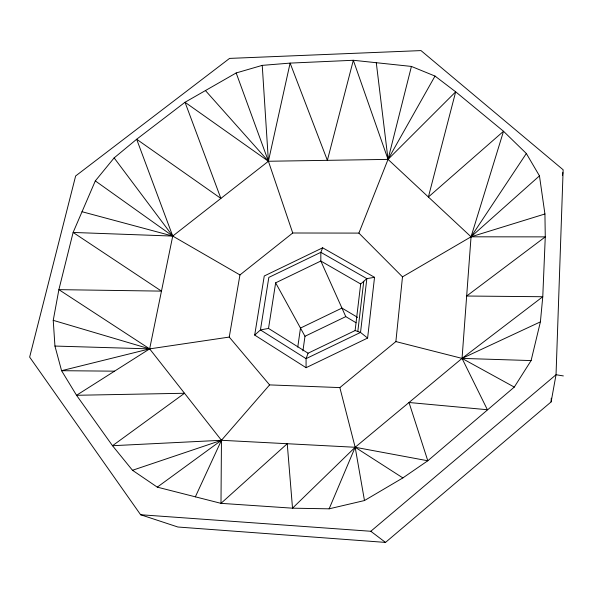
<?xml version="1.0" encoding="UTF-8"?>
<svg xmlns="http://www.w3.org/2000/svg" width="593" height="593" viewBox="0 0 593 593"><rect width="100%" height="100%" fill="white"/><g stroke="black" fill="none" stroke-linecap="round" stroke-linejoin="round"><path stroke-width="0.89" d="M551.134 401.891L556.034 374.739L563.142 169.783L420.993 50.59L229.565 58.403L75.637 175.965L29.65 357.105L140.615 514.739L177.893 527.014L385.502 542.41L551.134 401.891L551.268 398.2M540.401 321.866L542.773 296.73L545.271 236.874L544.93 213.984L539.46 175.862L526.339 153.491L503.524 131.275L455.676 91.819L435.01 76.067L411.423 66.431L353.324 60.278L290.11 63.103L262.239 65.371L236.177 72.954L185.023 102.263L136.664 139.251L114.138 157.901L95.31 180.909L73.117 232.449L58.885 289.643L53.237 320.339L54.941 346.06L61.576 370.699L76.534 395.286L112.507 445.714L132.491 470.286L157.286 487.142L220.989 503.346L292.519 508.179L329.137 508.824L364.48 500.544L402.869 477.914L427.798 460.768L514.279 387.096L531.106 360.574L540.401 321.866L462.051 358.394L355.163 447.27L292.519 508.179L287.242 443.72L220.989 503.346L221.456 440.288L149.651 348.877L58.885 289.643L161.474 291.119L73.117 232.449L172.733 236.073L239.95 274.937L292.734 232.997L358.891 233.101L402.491 276.864L395.872 341.575L339.848 387.592L269.6 384.901L229.246 337.076L239.95 274.937M367.601 338.069L374.539 277.316L322.659 247.8L264.256 275.99L254.694 335.089L306.084 367.69L367.601 338.069L360.522 332.428L355.111 330.56L308.086 353.213L306.07 358.654L306.084 367.69M562.505 175.261L562.824 172.526M355.111 330.56L360.685 283.995L366.845 278.628L374.539 277.316M357.809 331.494L363.761 281.312M302.927 350.893L304.98 336.275L275.649 282.831L320.828 261.031L360.685 283.995M297.76 347.098L300.481 328.07L341.946 308.086L357.646 317.403M308.086 353.213L268.518 328.426L275.649 282.831M411.423 66.431L388.037 159.384L358.891 233.101M322.659 247.8L320.828 252.321L320.828 261.031L345.778 316.618L356.052 322.748M329.137 508.824L355.163 447.27L339.848 387.592M195.334 496.875L221.456 440.288L269.6 384.901M435.01 76.067L388.037 159.384L268.407 161.259L185.023 102.263L220.885 198.418L136.664 139.251L172.733 236.073L149.651 348.877L76.534 395.286L184.519 393.263L112.507 445.714L221.456 440.288L355.163 447.27L427.798 460.768L409.014 402.499L487.387 409.733L462.051 358.394L471.05 236.807L503.524 131.275L428.383 197.017L455.676 91.819L388.037 159.384L471.05 236.807L545.271 236.874L466.669 296.026L542.773 296.73L462.051 358.394L395.872 341.575M526.339 153.491L471.05 236.807L402.491 276.864M254.694 335.089L260.446 329.923L268.518 328.426M539.46 175.862L471.05 236.807L544.93 213.984M140.615 514.739L370.81 531.269L556.034 374.739L563.35 375.925M157.286 487.142L221.456 440.288L132.491 470.286M304.98 336.275L345.778 316.618M229.246 337.076L149.651 348.877L61.576 370.699L114.531 371.166M54.941 346.06L149.651 348.877L53.237 320.339M531.106 360.574L462.051 358.394L514.279 387.096M82.004 211.716L172.733 236.073L268.407 161.259L290.11 63.103L327.373 160.332L353.324 60.278L388.037 159.384L376.273 62.658M402.869 477.914L355.163 447.27L364.48 500.544M95.31 180.909L172.733 236.073L114.138 157.901M370.81 531.269L385.502 542.41M205.408 90.529L268.407 161.259L292.734 232.997M236.177 72.954L268.407 161.259L262.239 65.371M366.845 278.628L360.522 332.428L306.07 358.654L260.446 329.923L268.829 277.413L320.828 252.321L366.845 278.628"/></g></svg>
